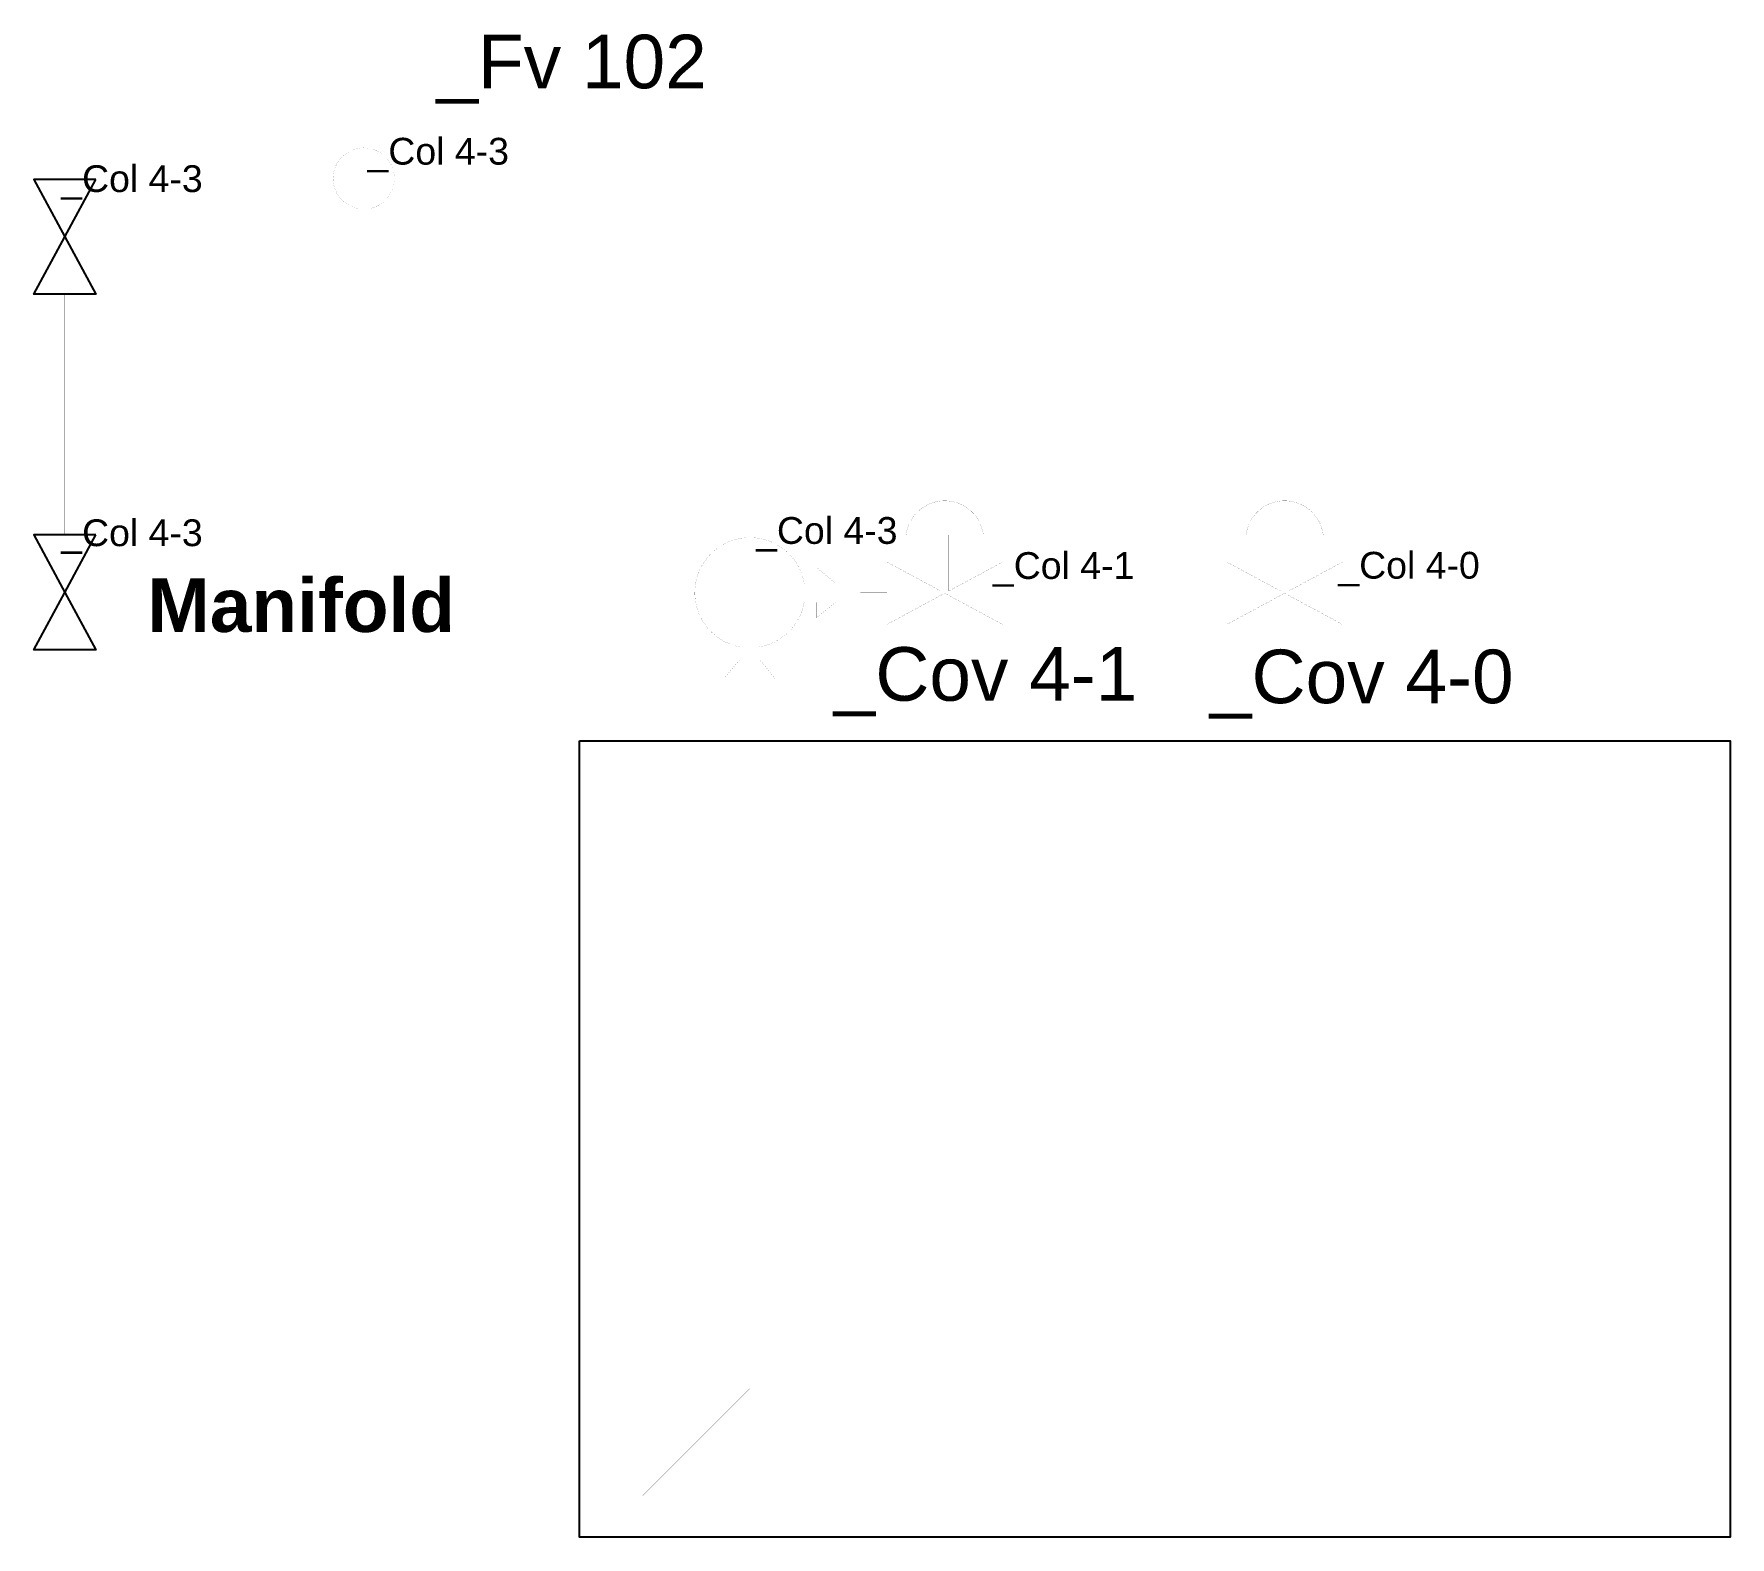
# Model space of a CAD drawing. Extents: x 79077 to 85408, y -1404 to 4207.
import ezdxf

# ---------------------------------------------------------------- set-up
doc = ezdxf.new("R2010")
doc.units = 0
doc.header["$MEASUREMENT"] = 0
for name, color, linetype in [('Omriss tanker', 20, 'CONTINUOUS'), ('Suction PS', 131, 'CONTINUOUS'), ('Symboler', 42, 'CONTINUOUS'), ('TEKST', 7, 'CONTINUOUS')]:
    doc.layers.add(name, color=color, linetype=linetype)
doc.styles.add('ARIAL', font='ARIAL.TTF', dxfattribs={"height": 12})
doc.styles.add('ARIAL BOLD', font='ARIALBD.TTF')

msp = doc.modelspace()

# ---------------------------------------------------------------- linework, layer by layer
at = {"layer": 'Omriss tanker', "linetype": 'Continuous'}
msp.add_lwpolyline([(81112.9, 1567.9), (85408.3, 1567.9), (85408.3, -1403.6), (81112.9, -1403.6)], close=True, dxfattribs=at)
at = {"layer": 'Suction PS', "linetype": 'Continuous', "const_width": 0.3}
for points in [[(83530.3, 2119.5), (83286.4, 2119.5), (83286.4, 2863.2), (80307.9, 2863.2), (80307.9, 3258.3), (80307.9, 2863.2), (79192.2, 2863.2), (79192.2, 3235.8), (79192.2, 2336.9), (79192.2, 2863.2), (83286.4, 2863.2), (83286.4, 2119.5), (82692, 2119.5), (83286.4, 2119.5)], [(82115.7, 2121), (82261.6, 2121)], [(83960.7, 2119.5), (84730.3, 2119.5), (84730.3, 1077.9), (84730.3, 2119.5)], [(81748.9, 1651.2), (81748.9, -849.2), (81348.9, -1249.2), (81748.9, -849.2), (82148.9, -1249.2), (81748.9, -849.2)]]:
    msp.add_lwpolyline(points, close=True, dxfattribs=at)
at = {"layer": 'Symboler', "linetype": 'Continuous'}
for points, const_width in [([(80284.8, 3258.3), (80330.9, 3258.3), (80330.9, 3555.5, 9.824838), (80284.8, 3555.5)], 0.21), ([(82115.7, 2085.8), (82115.7, 2156.3), (82069.3, 2156.3), (81998.6, 2215.4), (81998.6, 2156.3), (81952.2, 2156.3, 1.926208), (81713.6, 1919), (81713.6, 1873.5), (81654.5, 1802.8), (81713.6, 1802.8), (81713.6, 1651.2), (81784.2, 1651.2), (81784.2, 1802.2), (81842.7, 1802.2), (81784.2, 1873), (81784.2, 1918.8, 0.315826), (81952.2, 2085.8), (81998, 2085.8), (81998, 2027.3), (82068.8, 2085.8)], 0.3)]:
    msp.add_lwpolyline(points, format="xyb", close=True, dxfattribs=dict(at, const_width=const_width))
at = {"layer": 'Symboler', "color": 42, "linetype": 'Continuous'}
for points in [[(79307.8, 3664), (79076.7, 3664), (79192.2, 3449.9), (79307.8, 3235.8), (79076.7, 3235.8), (79192.2, 3449.9)], [(79307.8, 2336.9), (79076.7, 2336.9), (79192.2, 2122.7), (79307.8, 1908.6), (79076.7, 1908.6), (79192.2, 2122.7)]]:
    msp.add_lwpolyline(points, close=True, dxfattribs=at)
for points in [[(82461.7, 2127.6, 0.402, 0.402, 0), (82461.7, 2337, 0.402, 0.402, 0), (82332.6, 2337, 0.402, 0.402, -0.884677), (82620.9, 2337, 0.402, 0.402, 0), (82491.8, 2337, 0.402, 0.402, 0), (82491.8, 2127.6, 0.402, 0.402, 0), (82692, 2235.6, 0, 0, 0), (82692, 2003.3, 0.402, 0.402, 0), (82476.8, 2119.5, 0.402, 0.402, 0), (82261.6, 2003.3, 0, 0, 0), (82261.6, 2235.6, 0.402, 0.402, 0)], [(83730.4, 2127.6, 0.402, 0.402, 0), (83730.4, 2337, 0.402, 0.402, 0), (83601.3, 2337, 0.402, 0.402, -0.884677), (83889.7, 2337, 0.402, 0.402, 0), (83760.6, 2337, 0.402, 0.402, 0), (83760.6, 2127.6, 0.402, 0.402, 0), (83960.7, 2235.6, 0, 0, 0), (83960.7, 2003.3, 0.402, 0.402, 0), (83745.5, 2119.5, 0.402, 0.402, 0), (83530.3, 2003.3, 0, 0, 0), (83530.3, 2235.6, 0.402, 0.402, 0)]]:
    msp.add_lwpolyline(points, format="xyseb", close=True, dxfattribs=at)

# ---------------------------------------------------------------- texts
at = {"layer": 'Omriss tanker', "linetype": 'Continuous', "insert": (79500.4, 2174.8), "char_height": 200, "width": 1441.283, "attachment_point": 1, "style": 'ARIAL BOLD'}
msp.add_mtext('Manifold', dxfattribs=at)
at = {"layer": 'TEKST', "linetype": 'Continuous', "style": 'ARIAL'}
for s, height, p in [('_Fv 102', 200, (80579, 4004.2)), ('_Col 4-3', 100, (80322, 3719.3)), ('_Col 4-3', 100, (79178.7, 3617)), ('_Col 4-3', 100, (81772.5, 2303.7)), ('_Col 4-3', 100, (79178.7, 2295.2)), ('_Col 4-1', 100, (82656.6, 2172.8)), ('_Col 4-0', 100, (83946, 2173.9)), ('_Cov 4-1', 200, (82062.2, 1718.2)), ('_Cov 4-0', 200, (83466.7, 1709))]:
    msp.add_text(s, height=height, dxfattribs=at).set_placement(p)

doc.saveas('drawing.dxf')
